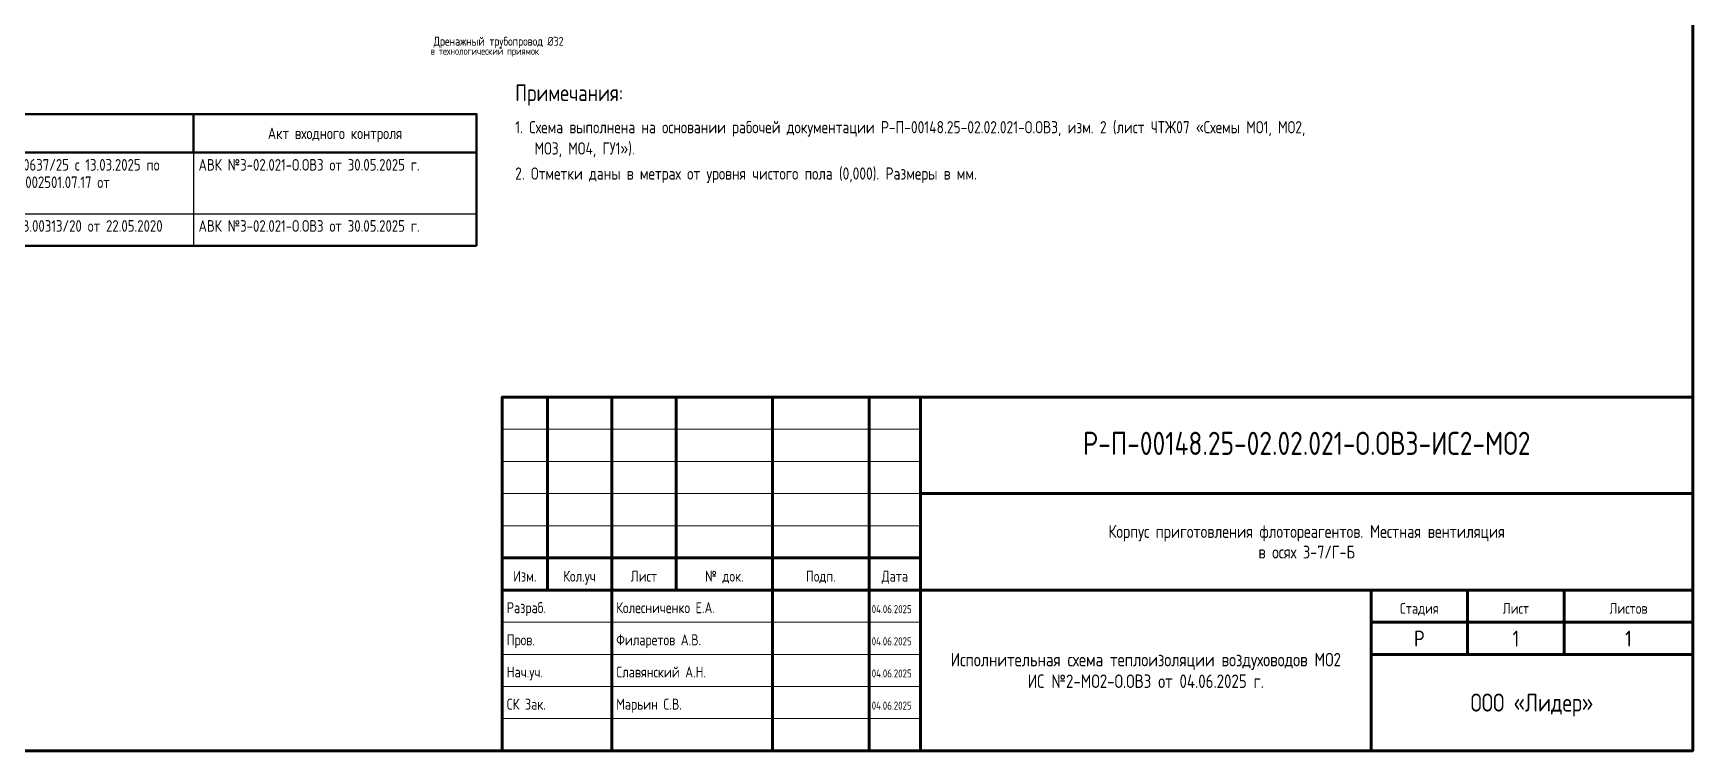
# Model space of a CAD drawing. Header units: metres. Extents: x 20 to 415, y 5 to 292.
# Drawn here: x 157.1 to 415, y 5 to 116.6 of the extents above; entities that cross this region are included whole.
import ezdxf
from ezdxf.enums import TextEntityAlignment as Align

# ---------------------------------------------------------------- set-up
doc = ezdxf.new("R2010")
doc.units = ezdxf.units.M
for name, color, linetype in [('ОБОЗНАЧЕНИЯ', 7, 'Continuous'), ('РАМКА', 7, 'Continuous'), ('ТЕКСТ', 7, 'Continuous')]:
    doc.layers.add(name, color=color, linetype=linetype)
doc.styles.add('GOST', font='isocpeur.ttf')

msp = doc.modelspace()

# ---------------------------------------------------------------- linework, layer by layer
at = {"layer": 'РАМКА', "lineweight": 60}
for points in [[(20, 5), (415, 5), (415, 292), (20, 292), (20, 5)], [(230, 5), (415, 5), (415, 60), (230, 60), (230, 5)], [(237, 30), (237, 60)], [(247, 30), (247, 60)], [(257, 30), (257, 60)], [(272, 30), (272, 60)], [(287, 30), (287, 60)], [(295, 30), (295, 60)], [(295, 5), (295, 60)], [(295, 45), (415, 45)], [(230, 35), (295, 35)], [(230, 30), (295, 30)], [(247, 5), (247, 30)], [(272, 5), (272, 30)], [(287, 5), (287, 30)], [(295, 30), (415, 30)], [(365, 5), (365, 30)], [(380, 20), (380, 30)], [(395, 20), (395, 30)], [(365, 25), (415, 25)], [(365, 20), (415, 20)]]:
    msp.add_lwpolyline(points, dxfattribs=at)
at = {"layer": 'РАМКА', "lineweight": 50}
for points in [[(22, 98), (226, 98), (226, 104), (22, 104), (22, 98)], [(182, 104), (182, 98)], [(226, 104), (226, 83.5)], [(22, 83.5), (226, 83.5)]]:
    msp.add_lwpolyline(points, dxfattribs=at)
at = {"layer": 'РАМКА', "lineweight": 25}
for points in [[(182, 98), (182, 88.5)], [(226, 98), (226, 88.5)], [(22, 88.5), (226, 88.5)], [(182, 88.5), (182, 83.5)], [(226, 88.5), (226, 83.5)], [(22, 83.5), (226, 83.5)]]:
    msp.add_lwpolyline(points, dxfattribs=at)
at = {"layer": 'РАМКА', "lineweight": 20}
for points in [[(230, 55), (295, 55)], [(230, 50), (295, 50)], [(230, 45), (295, 45)], [(230, 40), (295, 40)], [(230, 25), (295, 25)], [(230, 20), (295, 20)], [(230, 15), (295, 15)], [(230, 10), (295, 10)]]:
    msp.add_lwpolyline(points, dxfattribs=at)

# ---------------------------------------------------------------- texts
at = {"layer": 'ОБОЗНАЧЕНИЯ', "style": 'GOST', "width": 0.8}
for s, height, p in [('в технологический приямок', 1.1615, (218.86, 113.21)), ('Дренажный трубопровод %%c32', 1.3852, (219.32, 114.62))]:
    msp.add_text(s, height=height, dxfattribs=at).set_placement(p)
at = {"layer": 'ТЕКСТ', "style": 'GOST', "width": 0.8}
for s, height, p in [('Примечания:', 2.6, (232, 106)), ('1. Схема выполнена на основании рабочей документации Р-П-00148.25-02.02.021-О.ОВ3, изм. 2 (лист ЧТЖ07 «Схемы МО1, МО2,', 1.9, (232, 101)), ('МО3, МО4, ГУ1»).', 1.9, (235, 97.7)), ('Сертификат соответствия № RU C-RU.ПБ09.В.00637/25 с 13.03.2025 по', 1.8, (112.8, 95.2)), ('АВК №3-02.021-О.ОВ3 от 30.05.2025 г.', 1.8, (182.8, 95.2)), ('2. Отметки даны в метрах от уровня чистого пола (0,000). Размеры в мм.', 1.9, (232, 93.8)), ('16.12.2026; экспертное заключение № 77.01.12.П.002501.07.17 от', 1.8, (112.8, 92.5)), ('Декларация о соответствии № RU Д-RU.ПБ37.В.00313/20 от 22.05.2020', 1.8, (112.8, 85.7)), ('АВК №3-02.021-О.ОВ3 от 30.05.2025 г.', 1.8, (182.8, 85.7)), ('Разраб.', 1.7, (230.7, 26.4)), ('Колесниченко Е.А.', 1.7, (247.7, 26.4)), ('04.06.2025', 1.25, (287.4, 26.4)), ('Пров.', 1.7, (230.7, 21.4)), ('Филаретов А.В.', 1.7, (247.7, 21.4)), ('04.06.2025', 1.25, (287.4, 21.4)), ('Нач.уч.', 1.7, (230.7, 16.4)), ('Славянский А.Н.', 1.7, (247.7, 16.4)), ('04.06.2025', 1.25, (287.4, 16.4)), ('СК Зак.', 1.7, (230.7, 11.4)), ('Марьин С.В.', 1.7, (247.7, 11.4)), ('04.06.2025', 1.25, (287.4, 11.4))]:
    msp.add_text(s, height=height, dxfattribs=at).set_placement(p)
for s, height, p in [('Акт входного контроля', 1.8, (204, 100.1)), ('Р-П-00148.25-02.02.021-О.ОВ3-ИС2-МО2', 3.6, (355, 51)), ('Корпус приготовления флотореагентов. Местная вентиляция', 2, (355, 38.1)), ('в осях 3-7/Г-Б', 2, (355, 34.9)), ('Изм.', 1.7, (233.5, 31.3)), ('Кол.уч', 1.7, (242, 31.3)), ('Лист', 1.7, (252, 31.3)), ('№ док.', 1.7, (264.5, 31.3)), ('Подп.', 1.7, (279.5, 31.3)), ('Дата', 1.7, (291, 31.3)), ('Стадия', 1.7, (372.5, 26.3)), ('Лист', 1.7, (387.5, 26.3)), ('Листов', 1.7, (405, 26.3)), ('Р', 2.5, (372.5, 21.2)), ('1', 2.5, (387.5, 21.2)), ('1', 2.5, (405, 21.2)), ('Исполнительная схема теплоизоляции воздуховодов МО2', 2.1, (330, 18.13)), ('ИС №2-МО2-О.ОВ3 от 04.06.2025 г.', 2.1, (330, 14.77)), ('ООО «Лидер»', 2.8, (390, 11.1))]:
    msp.add_text(s, height=height, dxfattribs=at).set_placement(p, align=Align.CENTER)

doc.saveas('drawing.dxf')
